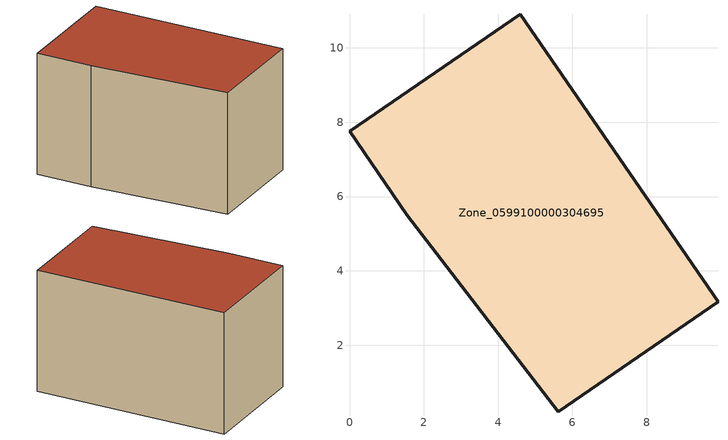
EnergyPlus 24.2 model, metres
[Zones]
Zone_0599100000304695
 floor ground (C_G): 4.59,10.91 9.92,3.16 5.62,0.2 1.55,5.51 0,7.76 z0
 wall outside (C_F): 4.59,10.91 0,7.76 1.55,5.51 5.62,0.2 9.92,3.16 4.59,10.91 z0:5.95
 roof outside (C_R): 9.92,3.16 4.59,10.91 0,7.76 1.55,5.51 5.62,0.2 z5.95
[BUILDING]
Pand.0599100000304695: North Axis=0; Terrain=City; Loads Convergence Tolerance Value=0.04; Temperature Convergence Tolerance Value=0.4; Solar Distribution=FullExterior; Maximum Number of Warmup Days=25; Minimum Number of Warmup Days=1
[Site:Location]
Rotterdam.The.Hague.AP_ZH_NLD Design_Conditions: Latitude=51.96; Longitude=4.45; Time Zone=1; Elevation=-4.5
[SITE:GROUNDTEMPERATURE:BUILDINGSURFACE]
18, 18, 18, 18, 18, 18, 18, 18, 18, 18, 18, 18
[MATERIAL] Thermal Absorptance=0.9; Solar Absorptance=0.7; Visible Absorptance=0.7
Name | Roughness | Thickness | Conductivity | Density | Specific Heat
G.TC.1946-1964 | MediumSmooth | 0.15 | 1 | 540 | 1210
F.TC.1946-1964 | Rough | 0.3 | 0.857143 | 1920 | 840
R.TC.1946-1964 | MediumRough | 0.2 | 0.235294 | 1500 | 1000
[CONSTRUCTION]
C_G: G.TC.1946-1964
C_F: F.TC.1946-1964
C_R: R.TC.1946-1964
[ZONE]
Zone_0599100000304695: Type=1; Multiplier=1; Ceiling Height=Autocalculate; Volume=Autocalculate; Floor Area=autocalculate; Part of Total Floor Area=Yes
[ZONEINFILTRATION:DESIGNFLOWRATE]
Infil_Zone_0599100000304695: Zone or ZoneList or Space or SpaceList=Zone_0599100000304695; Schedule=AlwaysOn; Design Flow Rate Calculation Method=Flow/Area; Flow Rate per Floor Area=0.003; Constant Term Coefficient=1; Temperature Term Coefficient=0; Velocity Term Coefficient=0; Velocity Squared Term Coefficient=0
[HVACTEMPLATE:ZONE:IDEALLOADSAIRSYSTEM]
Zone_0599100000304695: Maximum Heating Supply Air Temperature=50; Minimum Cooling Supply Air Temperature=13; Maximum Heating Supply Air Humidity Ratio=0.0156; Minimum Cooling Supply Air Humidity Ratio=0.0077; Heating Limit=NoLimit; Cooling Limit=NoLimit; Dehumidification Control Type=ConstantSensibleHeatRatio; Cooling Sensible Heat Ratio=0.7; Dehumidification Setpoint=60; Humidification Control Type=None; Humidification Setpoint=30; Outdoor Air Method=None; Outdoor Air Flow Rate per Person=0.00944; Outdoor Air Flow Rate per Zone Floor Area=0; Outdoor Air Flow Rate per Zone=0; Demand Controlled Ventilation Type=None; Outdoor Air Economizer Type=NoEconomizer; Heat Recovery Type=None; Sensible Heat Recovery Effectiveness=0.7; Latent Heat Recovery Effectiveness=0.65
[ZONECONTROL:THERMOSTAT]
ThermostatControl_Zone_0599100000304695: Zone or ZoneList=Zone_0599100000304695; Control Type Schedule=DualSetpointControlType; Control 1=Thermostat_Zone_0599100000304695; Temperature Difference Between Cutout And Setpoint=0
[THERMOSTATSETPOINT:DUALSETPOINT]
Thermostat_Zone_0599100000304695: Heating Setpoint Temperature Schedule=HeatingSetpoint_Zone_0599100000304695; Cooling Setpoint Temperature Schedule=CoolingSetpoint_Zone_0599100000304695
[SCHEDULE:COMPACT]
HeatingSetpoint_Zone_0599100000304695: Through: 12/31, For: AllDays, Until: 24:00, 21
CoolingSetpoint_Zone_0599100000304695: Through: 12/31, For: AllDays, Until: 24:00, 24
DualSetpointControlType: Through: 12/31, For: AllDays, Until: 24:00, 4
AlwaysOn: Through: 12/31, For: AllDays, Until: 24:00, 1
